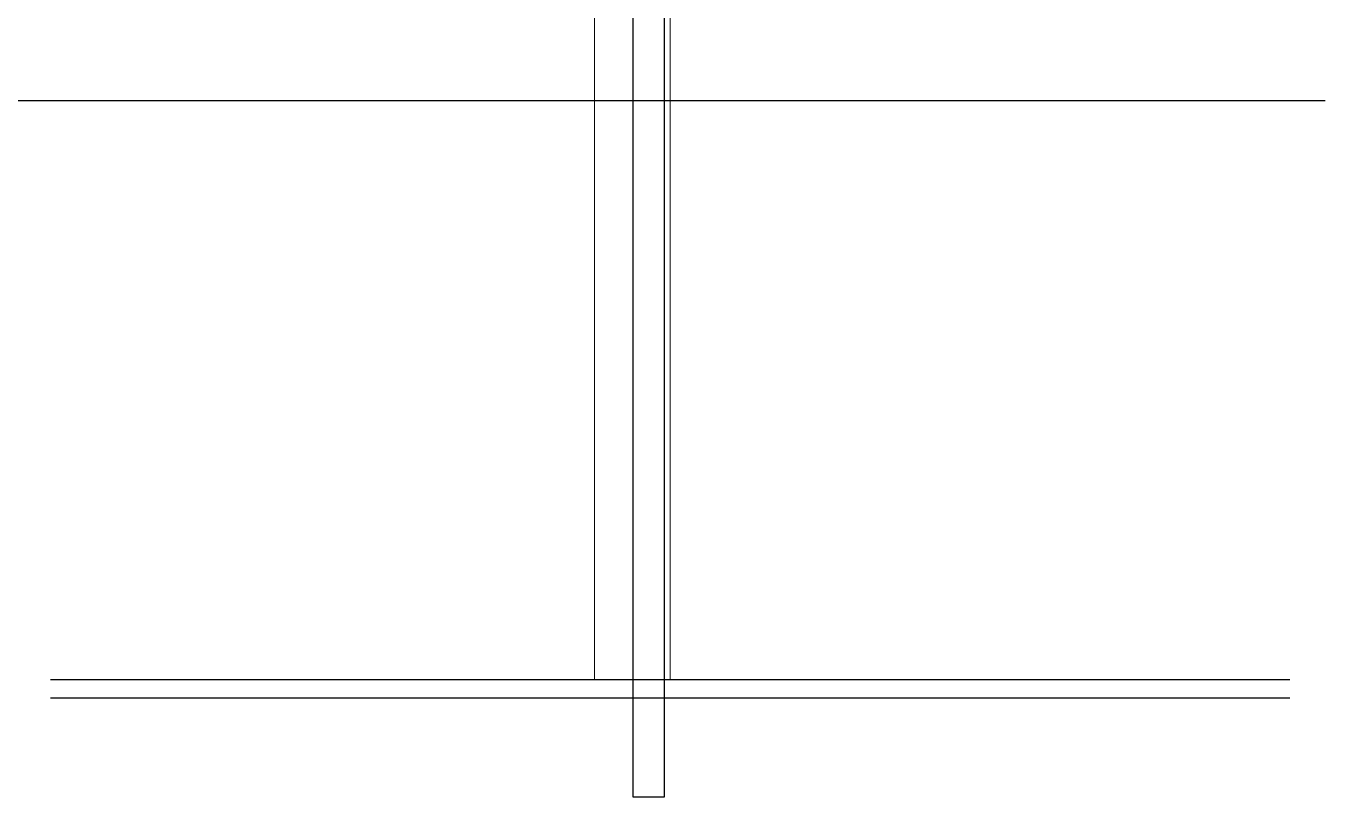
# Model space of a CAD drawing. Header units: millimetres. Extents: x -71336 to -35435, y -26189 to 22712.
# Drawn here: x -64651 to -62554, y -18959 to -17714 of the extents above; entities that cross this region are included whole.
import ezdxf

# ---------------------------------------------------------------- set-up
doc = ezdxf.new("R2010")
doc.units = ezdxf.units.MM
doc.layers.add('SC - Containment', color=30, linetype='Continuous')
doc.layers.add('SC - Xlines', color=252, linetype='Continuous', plot=False)

msp = doc.modelspace()

# ---------------------------------------------------------------- linework, layer by layer
at = {"color": 7, "linetype": 'Continuous', "lineweight": 0, "ltscale": 3}
for p, q in [((-63733.023, -16019.268), (-63733.023, -18768.854)), ((-63611.023, -16019.268), (-63611.023, -18768.854))]:
    msp.add_line(p, q, dxfattribs=at)
for points in [[(-64611.023, -18768.854), (-62611.023, -18768.854)], [(-64611.01, -18798.854), (-62611.01, -18798.854)]]:
    msp.add_lwpolyline(points)
at = {"layer": 'SC - Containment', "ltscale": 0.2}
msp.add_lwpolyline([(-63671.023, -15839.354), (-63621.023, -15839.354), (-63621.023, -18958.681), (-63671.023, -18958.681)], close=True, dxfattribs=at)
at = {"layer": 'SC - Xlines', "ltscale": 5}
msp.add_lwpolyline([(-71111.023, -17834.855), (-62554.388, -17834.855)], dxfattribs=at)

doc.saveas('drawing.dxf')
